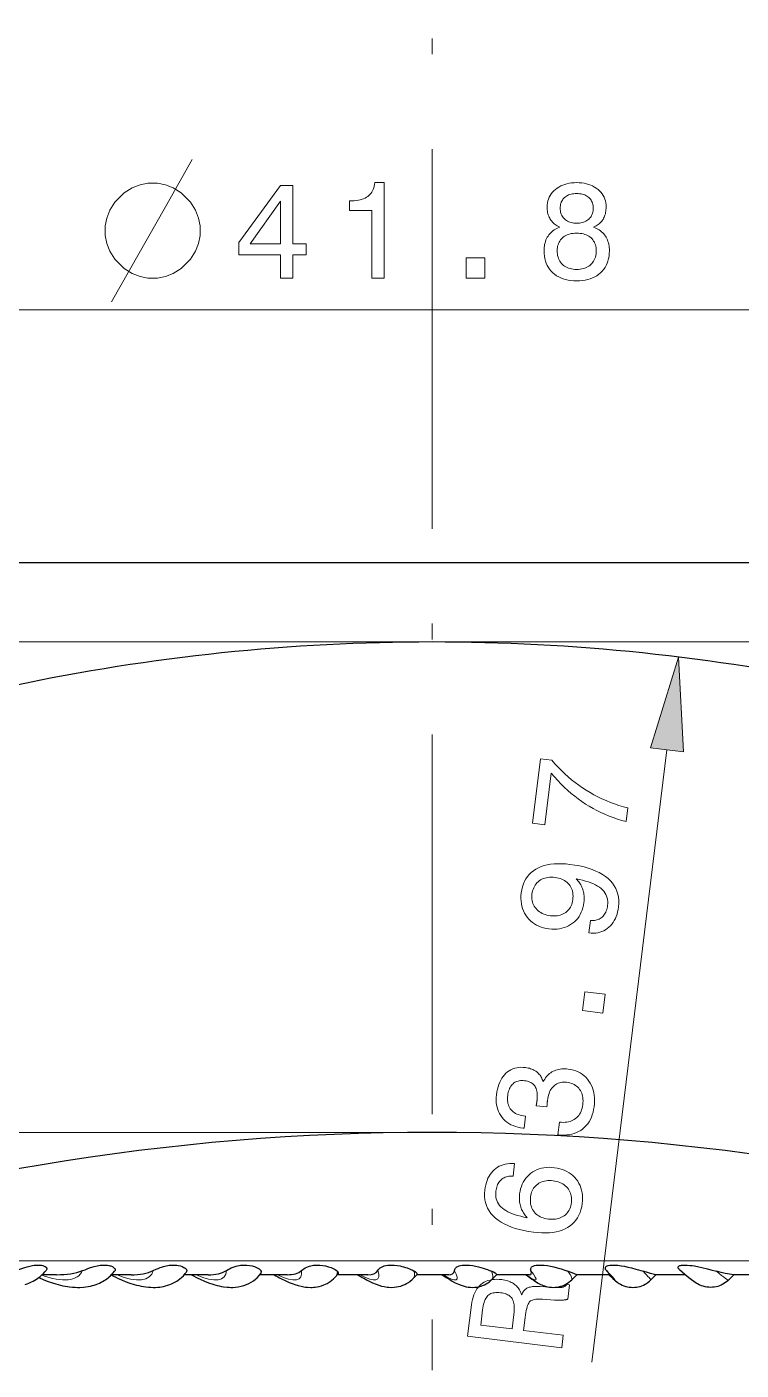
# Model space of a CAD drawing. Extents: x 0 to 297, y 0 to 420.
# Drawn here: x 132.8 to 155.36, y 96.24 to 138.7 of the extents above; entities that cross this region are included whole.
import ezdxf

# ---------------------------------------------------------------- set-up
doc = ezdxf.new("R2010")
doc.units = 0
doc.linetypes.add('DASHDOT', pattern=[18.5, 12, -3, 0.5, -3])

msp = doc.modelspace()

# ---------------------------------------------------------------- linework, layer by layer
at = {"color": 7, "linetype": 'DASHDOT', "lineweight": 13}
msp.add_line((145.6, 356.838), (145.6, 96.242), dxfattribs=at)
at = {"color": 7, "lineweight": 13}
for p, q in [((127.655, 129.758), (163.546, 129.758)), ((145.599, 119.258), (98.021, 119.258)), ((145.602, 119.258), (195.168, 119.258)), ((145.599, 103.758), (98.021, 103.758)), ((166.927, 99.693), (121.299, 99.693))]:
    msp.add_line(p, q, dxfattribs=at)
at = {"color": 7, "lineweight": 30}
for p, q in [((165.3, 121.758), (125.9, 121.758)), ((165.25, 121.758), (125.95, 121.758))]:
    msp.add_line(p, q, dxfattribs=at)
at = {"color": 7, "lineweight": 13, "ltscale": 0.487574}
msp.add_line((153.021, 115.851), (150.649, 96.493), dxfattribs=at)
at = {"color": 7, "lineweight": 30, "ltscale": 0.004411}
msp.add_line((133.175, 99.171), (133.337, 99.1), dxfattribs=at)
at = {"color": 7, "lineweight": 30, "ltscale": 0.01153}
msp.add_line((133.742, 99.258), (133.281, 99.258), dxfattribs=at)
at = {"color": 7, "lineweight": 30, "ltscale": 0.015398}
msp.add_line((136.091, 99.258), (135.475, 99.258), dxfattribs=at)
at = {"color": 7, "lineweight": 30, "ltscale": 0.018823}
msp.add_line((138.527, 99.258), (137.774, 99.258), dxfattribs=at)
at = {"color": 7, "lineweight": 30, "ltscale": 0.001298}
msp.add_line((137.804, 99.293), (137.838, 99.333), dxfattribs=at)
at = {"color": 7, "lineweight": 30, "ltscale": 0.002504}
msp.add_line((140.134, 99.23), (140.2, 99.305), dxfattribs=at)
at = {"color": 7, "lineweight": 30, "ltscale": 0.021715}
msp.add_line((141.026, 99.258), (140.158, 99.258), dxfattribs=at)
at = {"color": 7, "lineweight": 30, "ltscale": 0.003535}
msp.add_line((142.541, 99.18), (142.637, 99.284), dxfattribs=at)
at = {"color": 7, "lineweight": 30, "ltscale": 0.023865}
msp.add_line((143.567, 99.258), (142.613, 99.258), dxfattribs=at)
at = {"color": 7, "lineweight": 30, "ltscale": 0.004396}
msp.add_line((145.006, 99.143), (145.127, 99.27), dxfattribs=at)
at = {"color": 7, "lineweight": 30, "ltscale": 0.02528}
msp.add_line((146.127, 99.258), (145.115, 99.258), dxfattribs=at)
at = {"color": 7, "lineweight": 30, "ltscale": 0.003866}
msp.add_line((145.923, 99.257), (146.051, 99.171), dxfattribs=at)
at = {"color": 7, "lineweight": 30, "ltscale": 0.00508}
msp.add_line((147.504, 99.116), (147.646, 99.262), dxfattribs=at)
at = {"color": 7, "lineweight": 30, "ltscale": 0.02597}
msp.add_line((148.681, 99.258), (147.642, 99.258), dxfattribs=at)
at = {"color": 7, "lineweight": 30, "ltscale": 0.002125}
msp.add_line((148.575, 99.258), (148.642, 99.206), dxfattribs=at)
at = {"color": 7, "lineweight": 30, "ltscale": 0.005584}
msp.add_line((150.013, 99.1), (150.17, 99.258), dxfattribs=at)
at = {"color": 7, "lineweight": 30, "ltscale": 0.025955}
msp.add_line((151.208, 99.258), (150.17, 99.258), dxfattribs=at)
at = {"color": 7, "lineweight": 30, "ltscale": 0.005949}
msp.add_line((152.51, 99.093), (152.678, 99.261), dxfattribs=at)
at = {"color": 7, "lineweight": 30, "ltscale": 0.023169}
msp.add_line((153.596, 99.258), (152.669, 99.258), dxfattribs=at)
at = {"color": 7, "lineweight": 30, "ltscale": 0.005758}
msp.add_line((154.972, 99.095), (155.135, 99.258), dxfattribs=at)
at = {"color": 7, "lineweight": 30, "ltscale": 0.019138}
msp.add_line((155.87, 99.258), (155.105, 99.258), dxfattribs=at)
at = {"color": 7, "lineweight": 13}
msp.add_lwpolyline([(135.475, 130.008), (137.175, 133.008), (138.025, 134.508)], dxfattribs=at)
for points in [[(136.925, 133.758), (136.625, 133.758), (136.375, 133.708), (136.125, 133.608), (135.875, 133.458), (135.575, 133.158), (135.425, 132.908), (135.325, 132.658), (135.275, 132.408), (135.275, 132.108), (135.325, 131.858), (135.425, 131.608), (135.575, 131.358), (135.875, 131.058), (136.125, 130.908), (136.375, 130.808), (136.625, 130.758), (136.925, 130.758), (137.175, 130.808), (137.425, 130.908), (137.675, 131.058), (137.975, 131.358), (138.125, 131.608), (138.225, 131.858), (138.275, 132.108), (138.275, 132.408), (138.225, 132.658), (138.125, 132.908), (137.975, 133.158), (137.675, 133.458), (137.425, 133.608), (137.175, 133.708)], [(143.696, 130.758), (143.696, 132.892), (142.996, 132.892), (142.996, 133.197), (143.071, 133.2), (143.142, 133.205), (143.21, 133.213), (143.273, 133.223), (143.332, 133.236), (143.388, 133.252), (143.439, 133.27), (143.486, 133.29), (143.53, 133.314), (143.569, 133.34), (143.605, 133.368), (143.638, 133.401), (143.668, 133.436), (143.696, 133.475), (143.72, 133.517), (143.741, 133.562), (143.759, 133.611), (143.774, 133.663), (143.786, 133.718), (143.795, 133.777), (144.088, 133.777), (144.088, 130.758)], [(149.633, 132.373), (149.594, 132.392), (149.557, 132.412), (149.523, 132.433), (149.49, 132.456), (149.459, 132.48), (149.43, 132.505), (149.404, 132.532), (149.379, 132.56), (149.356, 132.589), (149.335, 132.62), (149.317, 132.652), (149.3, 132.685), (149.285, 132.72), (149.272, 132.756), (149.261, 132.794), (149.252, 132.833), (149.245, 132.873), (149.24, 132.915), (149.237, 132.958), (149.236, 133.003), (149.239, 133.071), (149.247, 133.136), (149.26, 133.198), (149.278, 133.258), (149.301, 133.315), (149.329, 133.369), (149.363, 133.421), (149.402, 133.471), (149.445, 133.518), (149.495, 133.562), (149.548, 133.603), (149.604, 133.639), (149.664, 133.672), (149.726, 133.7), (149.792, 133.723), (149.861, 133.743), (149.933, 133.758), (150.008, 133.768), (150.087, 133.775), (150.168, 133.777), (150.25, 133.775), (150.329, 133.768), (150.404, 133.758), (150.476, 133.743), (150.545, 133.723), (150.611, 133.7), (150.673, 133.672), (150.733, 133.639), (150.789, 133.603), (150.842, 133.562), (150.89, 133.518), (150.934, 133.471), (150.972, 133.421), (151.006, 133.369), (151.034, 133.315), (151.057, 133.258), (151.075, 133.198), (151.088, 133.136), (151.095, 133.071), (151.098, 133.003), (151.097, 132.958), (151.094, 132.914), (151.089, 132.872), (151.082, 132.831), (151.074, 132.792), (151.063, 132.754), (151.05, 132.718), (151.036, 132.683), (151.019, 132.649), (151.001, 132.617), (150.98, 132.587), (150.958, 132.558), (150.933, 132.53), (150.907, 132.503), (150.878, 132.478), (150.847, 132.455), (150.814, 132.432), (150.78, 132.411), (150.743, 132.391), (150.704, 132.373), (150.752, 132.353), (150.797, 132.332), (150.841, 132.308), (150.882, 132.283), (150.92, 132.255), (150.956, 132.226), (150.99, 132.195), (151.021, 132.161), (151.049, 132.126), (151.076, 132.088), (151.1, 132.049), (151.121, 132.008), (151.14, 131.965), (151.156, 131.921), (151.17, 131.875), (151.181, 131.827), (151.19, 131.777), (151.196, 131.726), (151.2, 131.673), (151.201, 131.618), (151.198, 131.533), (151.19, 131.452), (151.176, 131.375), (151.156, 131.3), (151.131, 131.23), (151.101, 131.163), (151.064, 131.099), (151.022, 131.039), (150.975, 130.982), (150.922, 130.929), (150.864, 130.88), (150.802, 130.836), (150.737, 130.798), (150.667, 130.764), (150.594, 130.736), (150.516, 130.713), (150.435, 130.695), (150.35, 130.682), (150.261, 130.674), (150.168, 130.672), (150.075, 130.674), (149.986, 130.682), (149.901, 130.695), (149.82, 130.713), (149.743, 130.736), (149.669, 130.764), (149.6, 130.798), (149.535, 130.836), (149.473, 130.88), (149.415, 130.929), (149.363, 130.982), (149.315, 131.039), (149.274, 131.099), (149.237, 131.163), (149.207, 131.23), (149.182, 131.3), (149.162, 131.375), (149.148, 131.452), (149.14, 131.533), (149.137, 131.618), (149.138, 131.673), (149.142, 131.726), (149.148, 131.777), (149.157, 131.827), (149.169, 131.875), (149.182, 131.921), (149.199, 131.965), (149.217, 132.008), (149.239, 132.049), (149.263, 132.088), (149.289, 132.126), (149.318, 132.161), (149.349, 132.195), (149.382, 132.226), (149.418, 132.255), (149.456, 132.283), (149.497, 132.308), (149.54, 132.332), (149.585, 132.353)], [(140.812, 130.758), (140.812, 131.5), (139.494, 131.5), (139.494, 131.88), (140.808, 133.691), (141.2, 133.691), (141.2, 131.846), (141.628, 131.846), (141.628, 131.5), (141.2, 131.5), (141.2, 130.758)], [(149.647, 132.97), (149.649, 132.927), (149.653, 132.887), (149.66, 132.848), (149.67, 132.811), (149.683, 132.776), (149.699, 132.742), (149.717, 132.71), (149.738, 132.679), (149.763, 132.651), (149.79, 132.624), (149.819, 132.599), (149.85, 132.577), (149.883, 132.557), (149.919, 132.54), (149.955, 132.526), (149.994, 132.514), (150.035, 132.505), (150.077, 132.498), (150.122, 132.494), (150.168, 132.493), (150.215, 132.494), (150.26, 132.498), (150.302, 132.505), (150.343, 132.514), (150.382, 132.526), (150.419, 132.54), (150.455, 132.557), (150.488, 132.577), (150.519, 132.599), (150.549, 132.624), (150.576, 132.651), (150.6, 132.679), (150.621, 132.71), (150.64, 132.742), (150.655, 132.776), (150.668, 132.811), (150.678, 132.848), (150.685, 132.887), (150.69, 132.927), (150.691, 132.97), (150.69, 133.012), (150.685, 133.052), (150.678, 133.09), (150.669, 133.127), (150.656, 133.162), (150.641, 133.195), (150.623, 133.226), (150.602, 133.255), (150.578, 133.282), (150.552, 133.308), (150.523, 133.331), (150.492, 133.352), (150.459, 133.371), (150.424, 133.387), (150.386, 133.4), (150.347, 133.412), (150.305, 133.42), (150.262, 133.426), (150.216, 133.43), (150.168, 133.431), (150.121, 133.43), (150.075, 133.426), (150.032, 133.42), (149.991, 133.412), (149.951, 133.4), (149.914, 133.387), (149.879, 133.371), (149.846, 133.352), (149.815, 133.331), (149.787, 133.308), (149.76, 133.282), (149.736, 133.255), (149.716, 133.226), (149.697, 133.195), (149.682, 133.162), (149.67, 133.127), (149.66, 133.09), (149.653, 133.052), (149.649, 133.012)], [(139.857, 131.846), (140.812, 131.846), (140.812, 133.189)], [(149.553, 131.627), (149.554, 131.573), (149.559, 131.522), (149.567, 131.473), (149.579, 131.426), (149.594, 131.381), (149.612, 131.339), (149.634, 131.299), (149.658, 131.262), (149.687, 131.226), (149.718, 131.193), (149.752, 131.163), (149.789, 131.136), (149.828, 131.112), (149.869, 131.092), (149.913, 131.074), (149.959, 131.06), (150.008, 131.049), (150.059, 131.041), (150.112, 131.036), (150.168, 131.034), (150.224, 131.036), (150.278, 131.041), (150.329, 131.049), (150.378, 131.06), (150.425, 131.074), (150.469, 131.092), (150.51, 131.112), (150.549, 131.136), (150.586, 131.163), (150.62, 131.193), (150.652, 131.226), (150.68, 131.262), (150.705, 131.299), (150.726, 131.339), (150.744, 131.381), (150.759, 131.426), (150.771, 131.473), (150.779, 131.522), (150.784, 131.573), (150.786, 131.627), (150.784, 131.677), (150.779, 131.724), (150.771, 131.77), (150.76, 131.814), (150.745, 131.855), (150.727, 131.894), (150.705, 131.932), (150.681, 131.967), (150.653, 132), (150.621, 132.03), (150.587, 132.059), (150.551, 132.084), (150.512, 132.106), (150.47, 132.125), (150.426, 132.142), (150.379, 132.155), (150.33, 132.166), (150.279, 132.173), (150.225, 132.177), (150.168, 132.179), (150.112, 132.177), (150.058, 132.173), (150.007, 132.166), (149.958, 132.155), (149.912, 132.142), (149.868, 132.125), (149.827, 132.106), (149.788, 132.084), (149.751, 132.059), (149.717, 132.03), (149.686, 132), (149.658, 131.967), (149.633, 131.932), (149.612, 131.894), (149.594, 131.855), (149.579, 131.814), (149.567, 131.77), (149.559, 131.724), (149.554, 131.677)], [(146.673, 130.758), (146.673, 131.401), (147.269, 131.401), (147.269, 130.758)], [(153.538, 115.787), (153.38, 118.783), (152.504, 115.914)], [(151.735, 113.579), (151.595, 113.618), (151.458, 113.661), (151.323, 113.707), (151.19, 113.757), (151.06, 113.811), (150.932, 113.869), (150.807, 113.93), (150.685, 113.995), (150.565, 114.065), (150.447, 114.137), (150.332, 114.214), (150.218, 114.296), (150.105, 114.382), (149.995, 114.472), (149.886, 114.567), (149.778, 114.666), (149.673, 114.77), (149.568, 114.878), (149.466, 114.991), (149.365, 115.108), (149.165, 113.48), (148.774, 113.528), (149.024, 115.568), (149.38, 115.525), (149.479, 115.411), (149.58, 115.302), (149.684, 115.197), (149.79, 115.095), (149.897, 114.998), (150.007, 114.905), (150.12, 114.815), (150.234, 114.73), (150.351, 114.649), (150.47, 114.571), (150.591, 114.498), (150.714, 114.428), (150.84, 114.363), (150.968, 114.301), (151.099, 114.243), (151.232, 114.189), (151.367, 114.139), (151.505, 114.093), (151.645, 114.051), (151.788, 114.012)], [(150.556, 110.062), (150.605, 110.455), (150.649, 110.453), (150.691, 110.454), (150.732, 110.458), (150.772, 110.465), (150.809, 110.474), (150.845, 110.486), (150.879, 110.502), (150.912, 110.52), (150.943, 110.541), (150.973, 110.564), (151, 110.591), (151.025, 110.619), (151.048, 110.65), (151.069, 110.684), (151.087, 110.719), (151.103, 110.757), (151.117, 110.798), (151.129, 110.84), (151.138, 110.885), (151.145, 110.933), (151.15, 110.997), (151.15, 111.059), (151.144, 111.118), (151.132, 111.175), (151.114, 111.229), (151.09, 111.281), (151.061, 111.331), (151.026, 111.378), (150.986, 111.423), (150.94, 111.466), (150.888, 111.506), (150.83, 111.544), (150.766, 111.58), (150.696, 111.613), (150.62, 111.645), (150.538, 111.674), (150.45, 111.701), (150.357, 111.725), (150.257, 111.748), (150.152, 111.768), (150.18, 111.739), (150.207, 111.708), (150.233, 111.677), (150.256, 111.645), (150.278, 111.612), (150.298, 111.578), (150.316, 111.543), (150.333, 111.507), (150.348, 111.47), (150.361, 111.433), (150.373, 111.394), (150.382, 111.355), (150.39, 111.316), (150.396, 111.275), (150.401, 111.234), (150.403, 111.193), (150.404, 111.151), (150.403, 111.108), (150.4, 111.065), (150.396, 111.02), (150.383, 110.938), (150.365, 110.859), (150.342, 110.784), (150.314, 110.713), (150.281, 110.646), (150.243, 110.582), (150.2, 110.523), (150.152, 110.467), (150.099, 110.415), (150.04, 110.367), (149.978, 110.324), (149.914, 110.287), (149.846, 110.255), (149.775, 110.229), (149.702, 110.208), (149.626, 110.193), (149.547, 110.184), (149.465, 110.181), (149.381, 110.183), (149.294, 110.191), (149.206, 110.205), (149.123, 110.223), (149.044, 110.247), (148.969, 110.276), (148.899, 110.31), (148.832, 110.35), (148.769, 110.394), (148.71, 110.444), (148.655, 110.499), (148.605, 110.559), (148.559, 110.623), (148.52, 110.69), (148.486, 110.76), (148.458, 110.832), (148.436, 110.907), (148.421, 110.985), (148.411, 111.066), (148.407, 111.149), (148.409, 111.235), (148.417, 111.324), (148.433, 111.426), (148.456, 111.521), (148.485, 111.611), (148.521, 111.695), (148.564, 111.773), (148.613, 111.846), (148.669, 111.913), (148.732, 111.974), (148.801, 112.029), (148.877, 112.078), (148.959, 112.122), (149.047, 112.159), (149.14, 112.19), (149.24, 112.214), (149.344, 112.232), (149.455, 112.244), (149.572, 112.249), (149.694, 112.249), (149.822, 112.241), (149.955, 112.228), (150.112, 112.206), (150.261, 112.178), (150.402, 112.146), (150.535, 112.109), (150.659, 112.067), (150.776, 112.019), (150.884, 111.967), (150.984, 111.91), (151.076, 111.848), (151.16, 111.781), (151.235, 111.709), (151.301, 111.633), (151.357, 111.554), (151.405, 111.47), (151.442, 111.383), (151.471, 111.291), (151.49, 111.196), (151.5, 111.097), (151.501, 110.993), (151.492, 110.886), (151.48, 110.804), (151.463, 110.725), (151.443, 110.65), (151.418, 110.58), (151.39, 110.513), (151.357, 110.451), (151.32, 110.392), (151.279, 110.337), (151.235, 110.286), (151.186, 110.24), (151.133, 110.198), (151.079, 110.161), (151.022, 110.13), (150.963, 110.104), (150.901, 110.083), (150.837, 110.068), (150.77, 110.059), (150.701, 110.054), (150.63, 110.055)], [(149.34, 110.606), (149.397, 110.601), (149.452, 110.599), (149.505, 110.6), (149.556, 110.606), (149.605, 110.614), (149.652, 110.626), (149.697, 110.642), (149.74, 110.661), (149.782, 110.684), (149.821, 110.71), (149.858, 110.739), (149.892, 110.77), (149.922, 110.804), (149.949, 110.841), (149.973, 110.88), (149.994, 110.921), (150.012, 110.965), (150.026, 111.012), (150.038, 111.061), (150.046, 111.112), (150.051, 111.17), (150.053, 111.225), (150.051, 111.278), (150.045, 111.33), (150.035, 111.379), (150.022, 111.426), (150.005, 111.471), (149.984, 111.513), (149.96, 111.554), (149.931, 111.592), (149.9, 111.628), (149.866, 111.661), (149.828, 111.691), (149.788, 111.718), (149.745, 111.742), (149.698, 111.763), (149.649, 111.781), (149.597, 111.795), (149.542, 111.807), (149.484, 111.816), (149.425, 111.822), (149.369, 111.823), (149.314, 111.822), (149.261, 111.816), (149.21, 111.807), (149.162, 111.795), (149.115, 111.779), (149.071, 111.759), (149.028, 111.735), (148.988, 111.708), (148.95, 111.678), (148.915, 111.645), (148.884, 111.609), (148.856, 111.571), (148.831, 111.529), (148.81, 111.486), (148.791, 111.439), (148.776, 111.39), (148.765, 111.338), (148.756, 111.283), (148.752, 111.23), (148.751, 111.179), (148.754, 111.13), (148.761, 111.082), (148.772, 111.035), (148.786, 110.991), (148.805, 110.948), (148.828, 110.906), (148.854, 110.867), (148.884, 110.829), (148.918, 110.793), (148.954, 110.76), (148.993, 110.73), (149.034, 110.704), (149.079, 110.68), (149.126, 110.659), (149.175, 110.641), (149.227, 110.627), (149.282, 110.615)], [(150.994, 107.53), (150.356, 107.608), (150.428, 108.2), (151.066, 108.122)], [(149.575, 103.685), (149.624, 104.08), (149.686, 104.076), (149.745, 104.075), (149.802, 104.077), (149.856, 104.083), (149.908, 104.093), (149.958, 104.106), (150.005, 104.122), (150.049, 104.142), (150.092, 104.166), (150.132, 104.193), (150.169, 104.224), (150.202, 104.258), (150.233, 104.294), (150.261, 104.334), (150.285, 104.377), (150.307, 104.423), (150.325, 104.472), (150.34, 104.524), (150.352, 104.58), (150.361, 104.638), (150.367, 104.695), (150.369, 104.751), (150.367, 104.804), (150.362, 104.855), (150.354, 104.904), (150.342, 104.952), (150.327, 104.996), (150.308, 105.039), (150.286, 105.08), (150.261, 105.118), (150.232, 105.154), (150.201, 105.187), (150.167, 105.217), (150.13, 105.244), (150.09, 105.268), (150.048, 105.288), (150.002, 105.306), (149.955, 105.32), (149.904, 105.332), (149.85, 105.34), (149.801, 105.344), (149.754, 105.345), (149.709, 105.342), (149.665, 105.335), (149.624, 105.325), (149.584, 105.312), (149.546, 105.294), (149.509, 105.273), (149.475, 105.249), (149.442, 105.221), (149.411, 105.19), (149.383, 105.155), (149.357, 105.118), (149.334, 105.077), (149.313, 105.034), (149.295, 104.987), (149.279, 104.937), (149.265, 104.885), (149.254, 104.829), (149.245, 104.77), (149.244, 104.762), (149.243, 104.753), (149.242, 104.745), (149.242, 104.736), (149.241, 104.727), (149.24, 104.719), (149.239, 104.71), (149.238, 104.701), (149.237, 104.691), (149.237, 104.682), (149.236, 104.673), (149.235, 104.662), (149.234, 104.652), (149.234, 104.64), (149.233, 104.628), (149.232, 104.616), (149.231, 104.603), (149.23, 104.589), (149.229, 104.575), (149.228, 104.56), (148.891, 104.601), (148.893, 104.61), (148.894, 104.619), (148.896, 104.628), (148.897, 104.637), (148.899, 104.646), (148.9, 104.655), (148.901, 104.663), (148.903, 104.672), (148.904, 104.68), (148.905, 104.689), (148.906, 104.697), (148.907, 104.705), (148.909, 104.713), (148.91, 104.721), (148.911, 104.729), (148.912, 104.737), (148.913, 104.744), (148.914, 104.752), (148.915, 104.759), (148.916, 104.766), (148.921, 104.823), (148.924, 104.876), (148.925, 104.927), (148.923, 104.975), (148.918, 105.021), (148.91, 105.064), (148.9, 105.104), (148.888, 105.141), (148.872, 105.176), (148.854, 105.208), (148.833, 105.237), (148.81, 105.264), (148.783, 105.289), (148.754, 105.311), (148.723, 105.33), (148.688, 105.347), (148.651, 105.361), (148.611, 105.373), (148.568, 105.383), (148.523, 105.39), (148.478, 105.394), (148.436, 105.395), (148.395, 105.393), (148.356, 105.388), (148.319, 105.381), (148.283, 105.37), (148.249, 105.356), (148.217, 105.34), (148.187, 105.32), (148.159, 105.297), (148.132, 105.272), (148.108, 105.244), (148.086, 105.213), (148.066, 105.18), (148.048, 105.144), (148.032, 105.105), (148.018, 105.064), (148.007, 105.02), (147.997, 104.973), (147.99, 104.924), (147.985, 104.868), (147.983, 104.815), (147.985, 104.764), (147.99, 104.715), (147.999, 104.669), (148.012, 104.625), (148.028, 104.583), (148.048, 104.544), (148.071, 104.507), (148.098, 104.472), (148.128, 104.44), (148.162, 104.411), (148.199, 104.384), (148.239, 104.359), (148.283, 104.337), (148.33, 104.318), (148.381, 104.301), (148.435, 104.287), (148.492, 104.276), (148.553, 104.267), (148.506, 103.886), (148.477, 103.89), (148.392, 103.903), (148.31, 103.92), (148.233, 103.943), (148.16, 103.97), (148.092, 104.001), (148.027, 104.038), (147.967, 104.078), (147.911, 104.124), (147.859, 104.174), (147.811, 104.229), (147.768, 104.288), (147.731, 104.349), (147.7, 104.414), (147.674, 104.481), (147.653, 104.551), (147.638, 104.625), (147.629, 104.701), (147.626, 104.78), (147.628, 104.862), (147.636, 104.946), (147.649, 105.035), (147.665, 105.12), (147.686, 105.199), (147.71, 105.274), (147.738, 105.345), (147.77, 105.411), (147.805, 105.472), (147.844, 105.528), (147.887, 105.58), (147.934, 105.628), (147.983, 105.67), (148.036, 105.707), (148.091, 105.738), (148.149, 105.764), (148.21, 105.785), (148.273, 105.8), (148.34, 105.81), (148.409, 105.814), (148.48, 105.813), (148.555, 105.807), (148.597, 105.8), (148.638, 105.792), (148.677, 105.783), (148.715, 105.771), (148.751, 105.758), (148.786, 105.743), (148.82, 105.727), (148.852, 105.708), (148.882, 105.688), (148.911, 105.666), (148.939, 105.643), (148.964, 105.617), (148.988, 105.59), (149.011, 105.562), (149.031, 105.532), (149.05, 105.5), (149.067, 105.466), (149.083, 105.431), (149.097, 105.395), (149.109, 105.356), (149.133, 105.401), (149.159, 105.443), (149.187, 105.483), (149.216, 105.52), (149.247, 105.554), (149.28, 105.586), (149.315, 105.615), (149.351, 105.642), (149.388, 105.666), (149.428, 105.688), (149.469, 105.707), (149.511, 105.723), (149.555, 105.737), (149.6, 105.748), (149.647, 105.756), (149.695, 105.761), (149.745, 105.764), (149.795, 105.764), (149.848, 105.762), (149.901, 105.756), (149.985, 105.743), (150.065, 105.724), (150.14, 105.7), (150.212, 105.671), (150.279, 105.636), (150.342, 105.595), (150.401, 105.549), (150.456, 105.498), (150.507, 105.441), (150.554, 105.379), (150.596, 105.312), (150.632, 105.243), (150.663, 105.17), (150.688, 105.093), (150.707, 105.014), (150.72, 104.931), (150.728, 104.845), (150.731, 104.756), (150.727, 104.664), (150.718, 104.569), (150.704, 104.479), (150.686, 104.393), (150.662, 104.312), (150.633, 104.235), (150.6, 104.163), (150.561, 104.095), (150.518, 104.032), (150.47, 103.972), (150.416, 103.918), (150.358, 103.867), (150.296, 103.822), (150.231, 103.783), (150.163, 103.749), (150.092, 103.722), (150.018, 103.7), (149.941, 103.685), (149.861, 103.675), (149.779, 103.671), (149.693, 103.673), (149.605, 103.681)], [(148.206, 102.772), (148.158, 102.378), (148.112, 102.378), (148.068, 102.375), (148.025, 102.37), (147.985, 102.362), (147.947, 102.351), (147.91, 102.338), (147.876, 102.323), (147.843, 102.305), (147.812, 102.284), (147.783, 102.26), (147.757, 102.235), (147.732, 102.207), (147.71, 102.176), (147.69, 102.143), (147.672, 102.108), (147.656, 102.07), (147.642, 102.031), (147.631, 101.988), (147.622, 101.944), (147.615, 101.897), (147.61, 101.833), (147.61, 101.771), (147.616, 101.712), (147.628, 101.655), (147.646, 101.6), (147.67, 101.548), (147.699, 101.498), (147.734, 101.451), (147.775, 101.406), (147.821, 101.364), (147.873, 101.324), (147.932, 101.286), (147.996, 101.25), (148.066, 101.216), (148.141, 101.185), (148.223, 101.156), (148.31, 101.129), (148.404, 101.104), (148.503, 101.082), (148.608, 101.061), (148.58, 101.091), (148.553, 101.121), (148.528, 101.153), (148.505, 101.185), (148.484, 101.218), (148.464, 101.252), (148.445, 101.287), (148.429, 101.323), (148.414, 101.36), (148.401, 101.398), (148.39, 101.436), (148.38, 101.476), (148.372, 101.516), (148.366, 101.556), (148.362, 101.597), (148.359, 101.639), (148.358, 101.682), (148.359, 101.725), (148.362, 101.769), (148.367, 101.813), (148.38, 101.896), (148.398, 101.974), (148.421, 102.049), (148.449, 102.12), (148.482, 102.188), (148.52, 102.251), (148.563, 102.311), (148.611, 102.366), (148.664, 102.418), (148.722, 102.466), (148.784, 102.509), (148.849, 102.547), (148.917, 102.579), (148.987, 102.605), (149.06, 102.625), (149.136, 102.64), (149.215, 102.649), (149.297, 102.653), (149.382, 102.65), (149.469, 102.642), (149.556, 102.629), (149.638, 102.61), (149.717, 102.586), (149.792, 102.557), (149.862, 102.523), (149.929, 102.484), (149.992, 102.439), (150.05, 102.39), (150.105, 102.335), (150.156, 102.275), (150.201, 102.211), (150.241, 102.144), (150.275, 102.074), (150.302, 102.002), (150.324, 101.927), (150.34, 101.849), (150.35, 101.768), (150.353, 101.685), (150.351, 101.598), (150.343, 101.509), (150.327, 101.408), (150.304, 101.312), (150.275, 101.221), (150.239, 101.137), (150.196, 101.058), (150.147, 100.986), (150.091, 100.919), (150.028, 100.857), (149.959, 100.802), (149.883, 100.752), (149.801, 100.709), (149.713, 100.671), (149.62, 100.64), (149.52, 100.616), (149.415, 100.598), (149.305, 100.586), (149.188, 100.58), (149.066, 100.581), (148.938, 100.588), (148.805, 100.602), (148.649, 100.624), (148.501, 100.651), (148.361, 100.683), (148.229, 100.72), (148.105, 100.763), (147.989, 100.81), (147.88, 100.862), (147.78, 100.92), (147.688, 100.982), (147.603, 101.05), (147.527, 101.121), (147.461, 101.197), (147.404, 101.276), (147.356, 101.359), (147.318, 101.445), (147.289, 101.536), (147.269, 101.629), (147.259, 101.727), (147.258, 101.828), (147.267, 101.933), (147.279, 102.016), (147.295, 102.095), (147.315, 102.169), (147.339, 102.24), (147.367, 102.306), (147.399, 102.369), (147.434, 102.427), (147.474, 102.481), (147.517, 102.531), (147.564, 102.577), (147.615, 102.619), (147.669, 102.655), (147.725, 102.687), (147.785, 102.714), (147.848, 102.736), (147.913, 102.753), (147.982, 102.765), (148.054, 102.772), (148.128, 102.774)], [(149.422, 102.227), (149.365, 102.233), (149.31, 102.235), (149.257, 102.233), (149.205, 102.228), (149.156, 102.219), (149.108, 102.207), (149.063, 102.191), (149.019, 102.172), (148.978, 102.149), (148.938, 102.123), (148.901, 102.094), (148.867, 102.062), (148.837, 102.028), (148.809, 101.992), (148.785, 101.953), (148.764, 101.912), (148.746, 101.868), (148.732, 101.822), (148.721, 101.773), (148.713, 101.722), (148.707, 101.664), (148.706, 101.609), (148.708, 101.556), (148.714, 101.504), (148.723, 101.455), (148.737, 101.408), (148.754, 101.363), (148.775, 101.321), (148.8, 101.28), (148.828, 101.241), (148.86, 101.206), (148.894, 101.173), (148.932, 101.143), (148.973, 101.116), (149.016, 101.092), (149.063, 101.071), (149.112, 101.053), (149.165, 101.038), (149.22, 101.026), (149.278, 101.017), (149.337, 101.012), (149.394, 101.01), (149.449, 101.012), (149.501, 101.017), (149.552, 101.026), (149.6, 101.038), (149.647, 101.054), (149.691, 101.074), (149.733, 101.097), (149.773, 101.124), (149.811, 101.153), (149.845, 101.186), (149.876, 101.222), (149.904, 101.26), (149.929, 101.301), (149.95, 101.344), (149.969, 101.391), (149.984, 101.44), (149.995, 101.492), (150.004, 101.547), (150.008, 101.599), (150.009, 101.651), (150.006, 101.7), (149.999, 101.748), (149.988, 101.795), (149.973, 101.84), (149.955, 101.883), (149.932, 101.924), (149.906, 101.965), (149.876, 102.003), (149.842, 102.039), (149.806, 102.072), (149.768, 102.102), (149.726, 102.129), (149.682, 102.153), (149.636, 102.174), (149.586, 102.192), (149.534, 102.207), (149.48, 102.219)], [(149.697, 96.949), (146.724, 97.313), (146.846, 98.307), (146.858, 98.393), (146.875, 98.474), (146.895, 98.55), (146.919, 98.621), (146.947, 98.688), (146.979, 98.75), (147.015, 98.807), (147.054, 98.859), (147.097, 98.907), (147.144, 98.95), (147.195, 98.988), (147.249, 99.022), (147.306, 99.05), (147.367, 99.073), (147.431, 99.09), (147.499, 99.103), (147.57, 99.111), (147.644, 99.113), (147.722, 99.111), (147.803, 99.103), (147.851, 99.096), (147.898, 99.088), (147.942, 99.077), (147.985, 99.065), (148.026, 99.051), (148.066, 99.035), (148.103, 99.017), (148.139, 98.997), (148.173, 98.976), (148.206, 98.953), (148.236, 98.928), (148.265, 98.902), (148.292, 98.873), (148.317, 98.843), (148.34, 98.812), (148.361, 98.778), (148.381, 98.743), (148.399, 98.706), (148.415, 98.668), (148.429, 98.627), (148.444, 98.658), (148.459, 98.686), (148.475, 98.713), (148.493, 98.737), (148.511, 98.759), (148.531, 98.78), (148.551, 98.798), (148.572, 98.815), (148.595, 98.829), (148.618, 98.842), (148.643, 98.853), (148.672, 98.862), (148.703, 98.87), (148.738, 98.877), (148.776, 98.882), (148.818, 98.885), (148.862, 98.887), (148.91, 98.888), (148.961, 98.887), (149.015, 98.885), (149.502, 98.857), (149.533, 98.855), (149.562, 98.854), (149.59, 98.854), (149.616, 98.854), (149.64, 98.855), (149.663, 98.857), (149.684, 98.859), (149.703, 98.861), (149.721, 98.865), (149.737, 98.868), (149.752, 98.873), (149.767, 98.878), (149.78, 98.884), (149.794, 98.891), (149.806, 98.898), (149.818, 98.906), (149.829, 98.915), (149.84, 98.925), (149.85, 98.936), (149.859, 98.947), (149.941, 98.937), (149.886, 98.487), (149.875, 98.482), (149.863, 98.478), (149.851, 98.474), (149.837, 98.471), (149.822, 98.468), (149.807, 98.465), (149.79, 98.462), (149.773, 98.46), (149.755, 98.458), (149.736, 98.457), (149.715, 98.455), (149.694, 98.454), (149.671, 98.454), (149.646, 98.454), (149.621, 98.454), (149.594, 98.454), (149.565, 98.455), (149.536, 98.456), (149.505, 98.457), (149.473, 98.459), (149.085, 98.485), (149.028, 98.488), (148.975, 98.488), (148.926, 98.487), (148.881, 98.483), (148.84, 98.477), (148.803, 98.468), (148.769, 98.458), (148.739, 98.445), (148.714, 98.43), (148.692, 98.412), (148.672, 98.391), (148.653, 98.363), (148.636, 98.329), (148.619, 98.288), (148.604, 98.241), (148.589, 98.187), (148.575, 98.127), (148.563, 98.06), (148.551, 97.988), (148.541, 97.908), (148.491, 97.5), (149.746, 97.347)], [(147.196, 98.152), (147.137, 97.666), (148.126, 97.545), (148.183, 98.003), (148.19, 98.071), (148.194, 98.135), (148.196, 98.195), (148.194, 98.251), (148.19, 98.303), (148.183, 98.352), (148.173, 98.396), (148.161, 98.436), (148.145, 98.472), (148.127, 98.505), (148.106, 98.534), (148.081, 98.561), (148.053, 98.585), (148.022, 98.608), (147.987, 98.627), (147.948, 98.645), (147.907, 98.66), (147.862, 98.672), (147.813, 98.682), (147.761, 98.69), (147.71, 98.695), (147.661, 98.697), (147.615, 98.695), (147.572, 98.691), (147.531, 98.684), (147.493, 98.673), (147.457, 98.66), (147.424, 98.643), (147.394, 98.623), (147.367, 98.6), (147.342, 98.574), (147.318, 98.543), (147.297, 98.509), (147.277, 98.47), (147.259, 98.427), (147.243, 98.38), (147.228, 98.329), (147.216, 98.274), (147.205, 98.215)]]:
    msp.add_lwpolyline(points, close=True, dxfattribs=at)
at = {"color": 7, "lineweight": 30}
for points in [[(132.427, 99.387), (132.608, 99.447), (132.737, 99.49), (132.807, 99.51), (132.891, 99.532), (132.98, 99.55), (133.031, 99.557), (133.08, 99.562), (133.122, 99.564), (133.163, 99.565), (133.215, 99.562), (133.261, 99.556), (133.301, 99.548), (133.347, 99.533), (133.383, 99.514), (133.408, 99.494), (133.417, 99.484), (133.423, 99.473), (133.427, 99.462), (133.43, 99.451), (133.429, 99.432), (133.422, 99.414), (133.411, 99.396)], [(132.747, 98.949), (132.807, 98.97), (132.865, 98.993), (132.944, 99.029), (132.998, 99.057), (133.051, 99.087), (133.102, 99.119), (133.152, 99.153), (133.222, 99.207), (133.275, 99.253), (133.325, 99.301), (133.369, 99.347), (133.411, 99.396)], [(133.337, 99.1), (133.473, 99.047), (133.609, 99), (133.714, 98.968), (133.789, 98.947), (133.865, 98.928), (133.941, 98.911), (134.08, 98.885), (134.15, 98.876), (134.246, 98.866), (134.324, 98.86), (134.402, 98.858), (134.479, 98.859), (134.595, 98.866), (134.666, 98.874), (134.736, 98.884), (134.806, 98.898), (134.876, 98.915), (134.932, 98.932), (134.988, 98.951), (135.043, 98.972), (135.098, 98.995), (135.147, 99.019), (135.195, 99.045), (135.241, 99.072), (135.285, 99.1), (135.326, 99.129), (135.366, 99.16), (135.405, 99.193), (135.443, 99.226), (135.488, 99.271), (135.532, 99.319), (135.573, 99.369)], [(134.56, 99.387), (134.639, 99.417), (134.727, 99.452), (134.812, 99.483), (134.858, 99.498), (134.932, 99.521), (135.023, 99.542), (135.071, 99.551), (135.12, 99.558), (135.187, 99.563), (135.252, 99.564), (135.313, 99.561), (135.352, 99.557), (135.388, 99.551), (135.422, 99.543), (135.452, 99.534), (135.503, 99.513), (135.524, 99.501), (135.542, 99.489), (135.563, 99.47), (135.577, 99.452), (135.586, 99.433), (135.589, 99.414), (135.588, 99.402), (135.585, 99.391), (135.579, 99.379), (135.571, 99.367)], [(136.792, 99.387), (136.89, 99.432), (136.947, 99.458), (137.016, 99.487), (137.054, 99.501), (137.116, 99.521), (137.202, 99.542), (137.249, 99.551), (137.296, 99.557), (137.364, 99.563), (137.431, 99.564), (137.494, 99.561), (137.537, 99.557), (137.577, 99.551), (137.65, 99.534), (137.71, 99.514), (137.76, 99.49), (137.799, 99.465), (137.828, 99.44), (137.846, 99.415), (137.851, 99.403), (137.855, 99.391), (137.856, 99.379), (137.854, 99.367)], [(139.104, 99.387), (139.164, 99.422), (139.198, 99.442), (139.257, 99.472), (139.313, 99.497), (139.378, 99.521), (139.416, 99.532), (139.458, 99.542), (139.503, 99.551), (139.549, 99.557), (139.616, 99.563), (139.684, 99.565), (139.749, 99.562), (139.838, 99.551), (139.918, 99.535), (139.989, 99.514), (140.05, 99.491), (140.101, 99.466), (140.142, 99.44), (140.173, 99.415), (140.195, 99.39), (140.208, 99.367)], [(141.475, 99.387), (141.519, 99.423), (141.546, 99.443), (141.594, 99.475), (141.64, 99.498), (141.695, 99.521), (141.731, 99.532), (141.77, 99.543), (141.812, 99.551), (141.857, 99.558), (141.924, 99.563), (141.991, 99.565), (142.058, 99.562), (142.152, 99.551), (142.239, 99.535), (142.331, 99.511), (142.411, 99.483), (142.479, 99.454), (142.535, 99.424), (142.578, 99.395), (142.61, 99.367)], [(142.637, 99.284), (142.643, 99.295), (142.645, 99.306), (142.643, 99.319), (142.638, 99.33), (142.631, 99.342), (142.61, 99.367)], [(143.883, 99.387), (143.91, 99.423), (143.928, 99.443), (143.944, 99.458), (143.964, 99.475), (144.001, 99.499), (144.049, 99.521), (144.092, 99.536), (144.143, 99.549), (144.199, 99.558), (144.247, 99.562), (144.296, 99.564), (144.348, 99.564), (144.399, 99.562), (144.498, 99.551), (144.59, 99.535), (144.648, 99.523), (144.703, 99.508), (144.762, 99.491), (144.817, 99.472), (144.907, 99.436), (144.981, 99.401), (145.039, 99.367)], [(145.127, 99.27), (145.131, 99.28), (145.127, 99.292), (145.116, 99.307), (145.098, 99.324), (145.072, 99.344), (145.039, 99.367)], [(146.307, 99.387), (146.315, 99.419), (146.322, 99.436), (146.329, 99.449), (146.338, 99.463), (146.358, 99.485), (146.386, 99.506), (146.416, 99.522), (146.454, 99.536), (146.5, 99.549), (146.556, 99.558), (146.619, 99.563), (146.683, 99.564), (146.735, 99.563), (146.787, 99.559), (146.887, 99.547), (146.977, 99.53), (147.062, 99.511), (147.139, 99.491), (147.21, 99.469), (147.283, 99.445), (147.348, 99.421), (147.415, 99.393), (147.473, 99.367)], [(147.646, 99.262), (147.647, 99.264), (147.647, 99.266), (147.644, 99.27), (147.633, 99.281), (147.615, 99.293), (147.592, 99.307), (147.54, 99.334), (147.473, 99.367)], [(148.724, 99.387), (148.717, 99.415), (148.715, 99.43), (148.716, 99.445), (148.719, 99.46), (148.728, 99.48), (148.745, 99.501), (148.767, 99.517), (148.796, 99.532), (148.836, 99.545), (148.885, 99.556), (148.94, 99.562), (148.989, 99.564), (149.039, 99.564), (149.09, 99.562), (149.141, 99.558), (149.244, 99.545), (149.342, 99.528), (149.452, 99.504), (149.555, 99.477), (149.681, 99.44), (149.793, 99.402), (149.89, 99.367)], [(151.113, 99.387), (151.093, 99.414), (151.084, 99.428), (151.076, 99.448), (151.074, 99.469), (151.076, 99.485), (151.083, 99.5), (151.097, 99.515), (151.111, 99.526), (151.129, 99.535), (151.167, 99.548), (151.213, 99.558), (151.267, 99.563), (151.316, 99.565), (151.366, 99.564), (151.417, 99.561), (151.468, 99.556), (151.573, 99.543), (151.675, 99.525), (151.788, 99.501), (151.897, 99.475), (152.033, 99.438), (152.117, 99.414), (152.269, 99.367)], [(151.113, 99.387), (151.178, 99.31), (151.197, 99.285), (151.209, 99.266), (151.21, 99.261), (151.21, 99.259), (151.209, 99.258), (151.208, 99.258)], [(152.669, 99.258), (152.651, 99.26), (152.622, 99.265), (152.583, 99.274), (152.5, 99.297), (152.432, 99.317), (152.269, 99.367)], [(153.419, 99.414), (153.401, 99.431), (153.386, 99.45), (153.375, 99.47), (153.372, 99.479), (153.371, 99.49), (153.373, 99.503), (153.38, 99.516), (153.393, 99.528), (153.408, 99.537), (153.427, 99.545), (153.452, 99.553), (153.483, 99.558), (153.521, 99.563), (153.562, 99.564), (153.608, 99.564), (153.655, 99.562), (153.751, 99.554), (153.82, 99.545), (153.888, 99.534), (154.022, 99.508), (154.119, 99.487), (154.304, 99.442), (154.404, 99.417), (154.587, 99.367)], [(154.972, 99.095), (154.93, 99.056), (154.885, 99.02), (154.838, 98.987), (154.789, 98.957), (154.737, 98.931), (154.684, 98.909), (154.629, 98.891), (154.573, 98.877), (154.516, 98.866), (154.458, 98.86), (154.4, 98.858), (154.342, 98.86), (154.282, 98.867), (154.225, 98.877), (154.164, 98.893), (154.108, 98.912), (154.041, 98.94), (153.985, 98.968), (153.938, 98.996), (153.871, 99.04), (153.8, 99.092), (153.714, 99.16), (153.582, 99.27), (153.419, 99.414)], [(155.105, 99.258), (155.057, 99.261), (154.991, 99.271), (154.93, 99.282), (154.861, 99.298), (154.732, 99.329), (154.587, 99.367)], [(135.764, 99.107), (135.907, 99.048), (136.049, 98.996), (136.192, 98.951), (136.264, 98.932), (136.335, 98.914), (136.411, 98.898), (136.487, 98.884), (136.562, 98.873), (136.638, 98.865), (136.714, 98.86), (136.789, 98.858), (136.864, 98.859), (136.94, 98.864), (136.999, 98.87), (137.058, 98.879), (137.117, 98.889), (137.175, 98.903), (137.256, 98.926), (137.313, 98.946), (137.371, 98.97), (137.456, 99.011), (137.538, 99.058), (137.584, 99.089), (137.634, 99.126), (137.682, 99.167), (137.746, 99.228), (137.804, 99.293)], [(138.274, 99.116), (138.407, 99.057), (138.539, 99.004), (138.673, 98.957), (138.74, 98.937), (138.808, 98.919), (138.877, 98.902), (138.946, 98.888), (139.016, 98.876), (139.129, 98.863), (139.189, 98.86), (139.249, 98.858), (139.31, 98.859), (139.391, 98.864), (139.48, 98.876), (139.57, 98.894), (139.656, 98.918), (139.74, 98.95), (139.816, 98.984), (139.89, 99.025), (139.957, 99.07), (140.02, 99.119), (140.072, 99.165), (140.134, 99.23)], [(140.841, 99.129), (140.98, 99.061), (141.085, 99.015), (141.208, 98.967), (141.27, 98.946), (141.375, 98.914), (141.463, 98.893), (141.553, 98.876), (141.599, 98.869), (141.669, 98.862), (141.766, 98.858), (141.815, 98.859), (141.865, 98.862), (141.913, 98.866), (141.973, 98.875), (142.034, 98.887), (142.109, 98.908), (142.183, 98.934), (142.238, 98.958), (142.291, 98.985), (142.317, 99), (142.379, 99.039), (142.437, 99.082), (142.491, 99.129), (142.541, 99.18)], [(143.442, 99.146), (143.551, 99.086), (143.66, 99.031), (143.721, 99.003), (143.833, 98.957), (143.923, 98.925), (144.004, 98.901), (144.092, 98.881), (144.187, 98.866), (144.237, 98.861), (144.317, 98.858), (144.399, 98.861), (144.482, 98.871), (144.544, 98.883), (144.611, 98.9), (144.677, 98.923), (144.739, 98.95), (144.798, 98.981), (144.855, 99.016), (144.908, 99.055), (144.972, 99.109), (145.006, 99.143)], [(146.051, 99.171), (146.16, 99.102), (146.238, 99.056), (146.333, 99.005), (146.431, 98.959), (146.524, 98.923), (146.614, 98.895), (146.674, 98.88), (146.741, 98.868), (146.811, 98.861), (146.879, 98.858), (146.948, 98.86), (147.012, 98.867), (147.076, 98.879), (147.147, 98.898), (147.197, 98.915), (147.254, 98.939), (147.309, 98.968), (147.362, 98.999), (147.412, 99.035), (147.459, 99.074), (147.504, 99.116)], [(148.642, 99.206), (148.754, 99.122), (148.827, 99.071), (148.902, 99.023), (148.957, 98.991), (149.03, 98.953), (149.07, 98.935), (149.114, 98.917), (149.157, 98.902), (149.2, 98.889), (149.244, 98.878), (149.305, 98.867), (149.368, 98.86), (149.429, 98.858), (149.49, 98.86), (149.548, 98.867), (149.607, 98.877), (149.664, 98.892), (149.72, 98.911), (149.774, 98.933), (149.826, 98.959), (149.877, 98.989), (149.925, 99.023), (149.97, 99.06), (150.013, 99.1)], [(151.189, 99.258), (151.311, 99.144), (151.389, 99.075), (151.451, 99.026), (151.511, 98.984), (151.557, 98.957), (151.608, 98.932), (151.662, 98.909), (151.717, 98.891), (151.773, 98.876), (151.829, 98.866), (151.886, 98.86), (151.943, 98.858), (152.001, 98.86), (152.058, 98.866), (152.114, 98.876), (152.169, 98.89), (152.223, 98.909), (152.276, 98.93), (152.327, 98.956), (152.377, 98.985), (152.424, 99.018), (152.468, 99.054), (152.51, 99.093)]]:
    msp.add_lwpolyline(points, dxfattribs=at)
for centre, radius, start, end in [((145.599, 55.296), 63.962, 89.99883, 101.92855), ((145.602, 55.296), 63.962, 78.07145, 90.00116), ((145.599, 29.086), 74.672, 89.99879, 108.99112), ((145.602, 29.086), 74.672, 71.00888, 90.00121), ((137.777, 99.385), 0.0792, 319.7089, 347.3926), ((140.155, 99.342), 0.0577, 320.2413, 25.7609), ((147.678, 93.214), 6.538, 67.593, 70.2258), ((137.523, 103.102), 4.365, 241.9195, 246.237), ((140.142, 103.059), 4.363, 240.6083, 244.6473), ((142.848, 103.006), 4.366, 239.1426, 242.6278), ((145.638, 102.959), 4.401, 237.2613, 240.0612)]:
    msp.add_arc(centre, radius, start, end, dxfattribs=at)
at = {"color": 7, "lineweight": 13}
for centre, major_axis, ratio, start_param, end_param in [((132.842, 100.577), (1.663, -1.282), 0.450208, 5.291862, 6.395541), ((135.102, 100.577), (1.617, -1.339), 0.396339, 5.358931, 6.477623), ((135.571, 101.143), (2.234, -1.85), 0.396339, 0.000008, 0.077377), ((137.458, 100.577), (1.578, -1.385), 0.33888, 5.438187, 6.555516), ((137.954, 101.143), (2.18, -1.913), 0.33888, 6.283159, 6.438456), ((139.886, 100.577), (1.546, -1.421), 0.278353, 5.512696, 6.629967), ((140.406, 101.143), (2.135, -1.963), 0.278353, 0.000018, 0.229721), ((142.367, 100.577), (1.521, -1.448), 0.215304, 5.583841, 6.701689), ((142.906, 101.143), (2.1, -2), 0.215304, 6.283159, 6.584629), ((144.877, 100.577), (1.502, -1.468), 0.150306, 5.653568, 6.771365), ((145.43, 101.143), (2.074, -2.027), 0.150306, 0.00001, 0.37112), ((147.393, 100.577), (1.49, -1.48), 0.083947, 5.721888, 6.839647), ((147.955, 101.143), (2.058, -2.043), 0.083947, 6.283183, 6.722586), ((149.893, 100.577), (1.485, -1.485), 0.016828, 5.78943, 6.90716), ((150.459, 101.143), (2.051, -2.05), 0.016828, 6.283177, 6.7901), ((152.919, 101.143), (2.053, -2.048), 0.050444, 5.70891, 6.283155)]:
    msp.add_ellipse(centre, major_axis=major_axis, ratio=ratio, start_param=start_param, end_param=end_param, dxfattribs=at)
at = {"color": 7, "lineweight": 30}
for centre, major_axis, ratio, start_param, end_param in [((127.396, 106.195), (7.707, -6.437), 0.335499, 5.901255, 6.094331), ((129.469, 106.195), (7.655, -6.565), 0.292853, 5.954138, 6.147214), ((131.688, 106.195), (7.581, -6.674), 0.249608, 6.006913, 6.199989), ((134.033, 106.195), (7.488, -6.764), 0.205403, 6.059621, 6.252696), ((136.483, 106.195), (7.378, -6.836), 0.159915, 6.11228, 6.305355), ((139.015, 106.195), (7.254, -6.889), 0.112858, 6.164901, 6.357976), ((141.607, 106.195), (7.118, -6.922), 0.063981, 6.217488, 6.410563)]:
    msp.add_ellipse(centre, major_axis=major_axis, ratio=ratio, start_param=start_param, end_param=end_param, dxfattribs=at)
at = {"color": 7, "lineweight": 13}
msp.add_solid([(153.538, 115.787), (153.38, 118.783), (153.538, 115.787), (152.504, 115.914)], dxfattribs=at)

doc.saveas('drawing.dxf')
